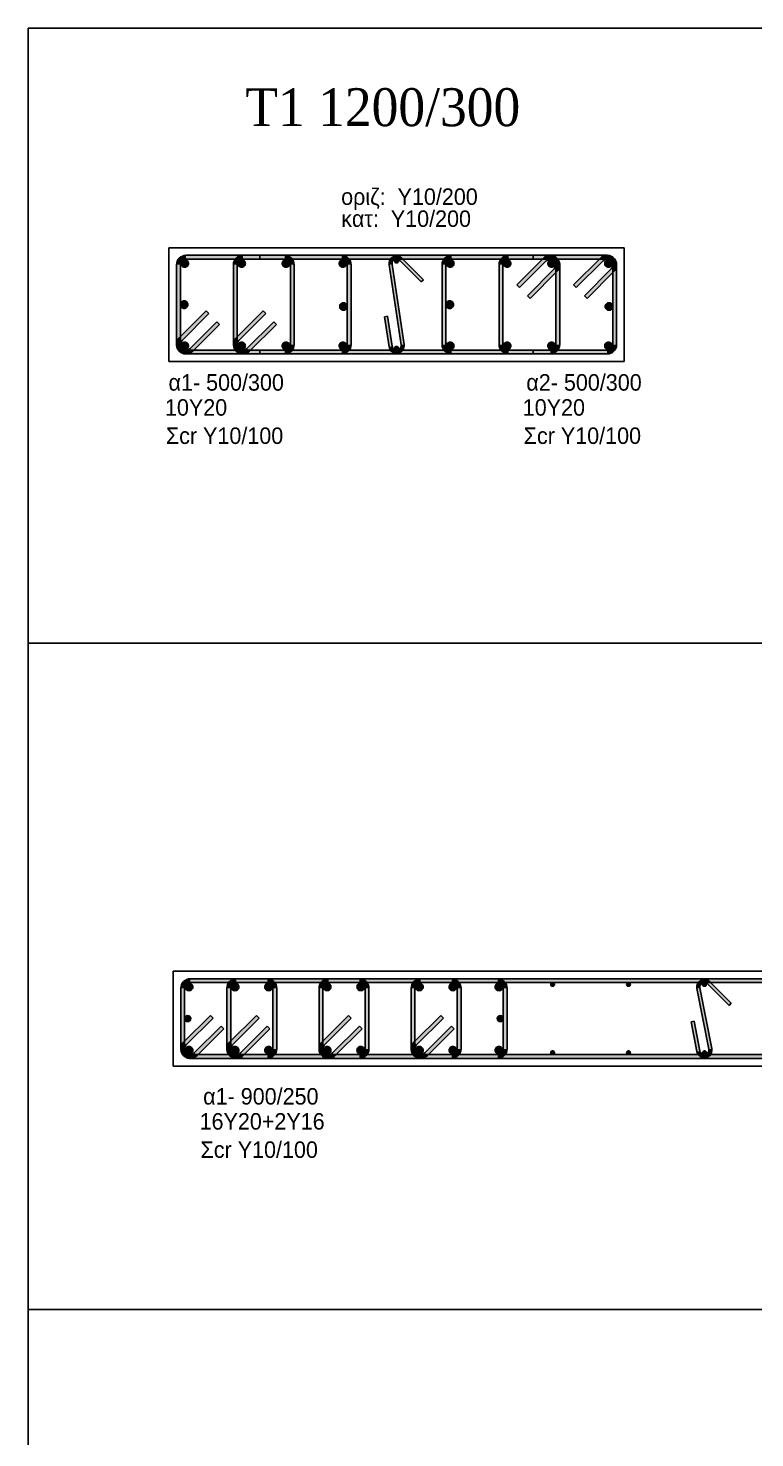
# Model space of a CAD drawing. Header units: millimetres. Extents: x -2171 to 1563, y -1758 to -1505.
# Drawn here: x -78.68 to -69.1, y -1608.82 to -1590.25 of the extents above; entities that cross this region are included whole.
import ezdxf

# ---------------------------------------------------------------- set-up
doc = ezdxf.new("R2010")
doc.units = ezdxf.units.MM
for name, color, linetype in [('-S_TEXT', 3, 'Continuous'), ('Col_Det', 7, 'Continuous'), ('Col_Det_4', 7, 'Continuous'), ('Col_Det_Fill', 7, 'Continuous'), ('Geo_Col_Pro_1', 7, 'Continuous')]:
    doc.layers.add(name, color=color, linetype=linetype)
doc.styles.add('S1Arl22_b_934_161', font='arial.ttf', dxfattribs={"width": 0.933629, "height": 0.002175})
doc.styles.add('S1TmsNwRmn22_b_934_161', font='times.ttf', dxfattribs={"width": 0.933629, "height": 0.002175})

msp = doc.modelspace()

# ---------------------------------------------------------------- hatches: boundary and pattern name
at = {"layer": 'Col_Det_Fill'}
for color, points in [(252, [(-76.6008, -1593.2919), (-76.6008, -1593.2419, 0.4142136), (-76.7258, -1593.3669), (-76.6758, -1593.3669, -0.4142136)]), (12, [(-76.6685, -1593.3493, 0.4142136), (-76.6185, -1593.3993, 0.4142136), (-76.5685, -1593.3493, 0.4142136), (-76.6185, -1593.2993, 0.4142136)]), (252, [(-74.5508, -1593.2919), (-74.5508, -1593.2419), (-76.6008, -1593.2419), (-76.6008, -1593.2919)]), (252, [(-75.8508, -1593.2919), (-75.8508, -1593.2419, 0.4142136), (-75.9758, -1593.3669), (-75.9258, -1593.3669, -0.4142136)]), (56, [(-75.9185, -1593.3493, 0.4142136), (-75.8685, -1593.3993, 0.4142136), (-75.8185, -1593.3493, 0.4142136), (-75.8685, -1593.2993, 0.4142136)]), (252, [(-75.3008, -1593.2919), (-75.3008, -1593.2419), (-75.8508, -1593.2419), (-75.8508, -1593.2919)]), (252, [(-72.0243, -1593.2919), (-72.0243, -1593.2419), (-75.6273, -1593.2419), (-75.6273, -1593.2919)]), (56, [(-75.3331, -1593.3493, 0.4142136), (-75.2831, -1593.3993, 0.4142136), (-75.2331, -1593.3493, 0.4142136), (-75.2831, -1593.2993, 0.4142136)]), (252, [(-75.2258, -1593.3669), (-75.1758, -1593.3669, 0.4142136), (-75.3008, -1593.2419), (-75.3008, -1593.2919, -0.4142136)]), (12, [(-74.5831, -1593.3493, 0.4142136), (-74.5331, -1593.3993, 0.4142136), (-74.4831, -1593.3493, 0.4142136), (-74.5331, -1593.2993, 0.4142136)]), (252, [(-74.4758, -1593.3669), (-74.4258, -1593.3669, 0.4142136), (-74.5508, -1593.2419), (-74.5508, -1593.2919, -0.4142136)]), (252, [(-73.9247, -1593.3667), (-73.8851, -1593.3608, -0.7233449), (-73.7834, -1593.3095), (-73.7551, -1593.2812, 0.7233449)]), (133, [(-73.8508, -1593.3169, 0.4142136), (-73.8258, -1593.3419, 0.4142136), (-73.8008, -1593.3169, 0.4142136), (-73.8258, -1593.2919, 0.4142136)]), (252, [(-73.7551, -1593.2812), (-73.7834, -1593.3095), (-73.5005, -1593.5923), (-73.4722, -1593.5641)]), (252, [(-73.1008, -1593.2919), (-73.1008, -1593.2419, 0.4142136), (-73.2258, -1593.3669), (-73.1758, -1593.3669, -0.4142136)]), (12, [(-73.0685, -1593.3493, 0.4142136), (-73.1185, -1593.2993, 0.4142136), (-73.1685, -1593.3493, 0.4142136), (-73.1185, -1593.3993, 0.4142136)]), (252, [(-71.0508, -1593.2919), (-71.0508, -1593.2419), (-73.1008, -1593.2419), (-73.1008, -1593.2919)]), (252, [(-72.3508, -1593.2919), (-72.3508, -1593.2419, 0.4142136), (-72.4758, -1593.3669), (-72.4258, -1593.3669, -0.4142136)]), (56, [(-72.3185, -1593.3493, 0.4142136), (-72.3685, -1593.2993, 0.4142136), (-72.4185, -1593.3493, 0.4142136), (-72.3685, -1593.3993, 0.4142136)]), (252, [(-71.8008, -1593.2919), (-71.8008, -1593.2419), (-72.3508, -1593.2419), (-72.3508, -1593.2919)]), (252, [(-71.8538, -1593.3139), (-71.8892, -1593.2785), (-72.2427, -1593.6321), (-72.2074, -1593.6674)]), (252, [(-71.7258, -1593.3669), (-71.6758, -1593.3669, 0.6681786), (-71.8892, -1593.2785), (-71.8538, -1593.3139, -0.6681786)]), (56, [(-71.7331, -1593.3493, 0.4142136), (-71.7831, -1593.2993, 0.4142136), (-71.8331, -1593.3493, 0.4142136), (-71.7831, -1593.3993, 0.4142136)]), (252, [(-71.7477, -1593.42), (-71.7124, -1593.4553, 0.6681786), (-71.8008, -1593.2419), (-71.8008, -1593.2919, -0.6681786)]), (252, [(-71.1038, -1593.3139), (-71.1392, -1593.2785), (-71.4927, -1593.6321), (-71.4574, -1593.6674)]), (252, [(-70.9758, -1593.3669), (-70.9258, -1593.3669, 0.6681786), (-71.1392, -1593.2785), (-71.1038, -1593.3139, -0.6681786)]), (12, [(-70.9831, -1593.3493, 0.4142136), (-71.0331, -1593.2993, 0.4142136), (-71.0831, -1593.3493, 0.4142136), (-71.0331, -1593.3993, 0.4142136)]), (252, [(-70.9977, -1593.42), (-70.9624, -1593.4553, 0.6681786), (-71.0508, -1593.2419), (-71.0508, -1593.2919, -0.6681786)]), (252, [(-76.6758, -1593.3669), (-76.7258, -1593.3669), (-76.7258, -1594.4169), (-76.6758, -1594.4169)]), (252, [(-75.9258, -1593.3669), (-75.9758, -1593.3669), (-75.9758, -1594.4169), (-75.9258, -1594.4169)]), (252, [(-75.2258, -1594.4169), (-75.1758, -1594.4169), (-75.1758, -1593.3669), (-75.2258, -1593.3669)]), (252, [(-74.4758, -1594.4169), (-74.4258, -1594.4169), (-74.4258, -1593.3669), (-74.4758, -1593.3669)]), (252, [(-73.7664, -1594.423), (-73.7269, -1594.4171), (-73.8851, -1593.3608), (-73.9247, -1593.3667)]), (252, [(-73.1758, -1593.3669), (-73.2258, -1593.3669), (-73.2258, -1594.4169), (-73.1758, -1594.4169)]), (252, [(-72.4258, -1593.3669), (-72.4758, -1593.3669), (-72.4758, -1594.4169), (-72.4258, -1594.4169)]), (252, [(-72.1013, -1593.7735), (-72.0659, -1593.8089), (-71.7124, -1593.4553), (-71.7477, -1593.42)]), (252, [(-71.7258, -1594.4169), (-71.6758, -1594.4169), (-71.6758, -1593.3669), (-71.7258, -1593.3669)]), (252, [(-71.3513, -1593.7735), (-71.3159, -1593.8089), (-70.9624, -1593.4553), (-70.9977, -1593.42)]), (252, [(-70.9758, -1594.4169), (-70.9258, -1594.4169), (-70.9258, -1593.3669), (-70.9758, -1593.3669)]), (133, [(-76.6758, -1593.8914, 0.4142136), (-76.6258, -1593.9414, 0.4142136), (-76.5758, -1593.8914, 0.4142136), (-76.6258, -1593.8414, 0.4142136)]), (133, [(-74.5758, -1593.9161, 0.4142136), (-74.5258, -1593.9661, 0.4142136), (-74.4758, -1593.9161, 0.4142136), (-74.5258, -1593.8661, 0.4142136)]), (133, [(-73.0758, -1593.8914, 0.4142136), (-73.1258, -1593.8414, 0.4142136), (-73.1758, -1593.8914, 0.4142136), (-73.1258, -1593.9414, 0.4142136)]), (133, [(-70.9758, -1593.9161, 0.4142136), (-71.0258, -1593.8661, 0.4142136), (-71.0758, -1593.9161, 0.4142136), (-71.0258, -1593.9661, 0.4142136)]), (252, [(-76.3003, -1594.0103), (-76.3356, -1593.975), (-76.6892, -1594.3285), (-76.6538, -1594.3639)]), (252, [(-75.5503, -1594.0103), (-75.5856, -1593.975), (-75.9392, -1594.3285), (-75.9038, -1594.3639)]), (252, [(-73.9444, -1594.0452), (-73.9839, -1594.0512), (-73.9247, -1594.4467), (-73.8851, -1594.4408)]), (252, [(-76.5477, -1594.47), (-76.5124, -1594.5053), (-76.1588, -1594.1518), (-76.1942, -1594.1164)]), (252, [(-75.7977, -1594.47), (-75.7624, -1594.5053), (-75.4088, -1594.1518), (-75.4442, -1594.1164)]), (252, [(-76.6538, -1594.3639), (-76.6892, -1594.3285, 0.6681786), (-76.6008, -1594.5419), (-76.6008, -1594.4919, -0.6681786)]), (252, [(-76.6758, -1594.4169), (-76.7258, -1594.4169, 0.6681786), (-76.5124, -1594.5053), (-76.5477, -1594.47, -0.6681786)]), (12, [(-76.6685, -1594.4346, 0.4142136), (-76.6185, -1594.4846, 0.4142136), (-76.5685, -1594.4346, 0.4142136), (-76.6185, -1594.3846, 0.4142136)]), (252, [(-75.9038, -1594.3639), (-75.9392, -1594.3285, 0.6681786), (-75.8508, -1594.5419), (-75.8508, -1594.4919, -0.6681786)]), (252, [(-75.9258, -1594.4169), (-75.9758, -1594.4169, 0.6681786), (-75.7624, -1594.5053), (-75.7977, -1594.47, -0.6681786)]), (56, [(-75.9185, -1594.4346, 0.4142136), (-75.8685, -1594.4846, 0.4142136), (-75.8185, -1594.4346, 0.4142136), (-75.8685, -1594.3846, 0.4142136)]), (56, [(-75.3331, -1594.4346, 0.4142136), (-75.2831, -1594.4846, 0.4142136), (-75.2331, -1594.4346, 0.4142136), (-75.2831, -1594.3846, 0.4142136)]), (252, [(-75.3008, -1594.4919), (-75.3008, -1594.5419, 0.4142136), (-75.1758, -1594.4169), (-75.2258, -1594.4169, -0.4142136)]), (12, [(-74.5831, -1594.4346, 0.4142136), (-74.5331, -1594.4846, 0.4142136), (-74.4831, -1594.4346, 0.4142136), (-74.5331, -1594.3846, 0.4142136)]), (252, [(-74.5508, -1594.4919), (-74.5508, -1594.5419, 0.4142136), (-74.4258, -1594.4169), (-74.4758, -1594.4169, -0.4142136)]), (252, [(-73.8851, -1594.4408), (-73.9247, -1594.4467, 1), (-73.7269, -1594.4171), (-73.7664, -1594.423, -1)]), (133, [(-73.8508, -1594.4669, 0.4142136), (-73.8258, -1594.4919, 0.4142136), (-73.8008, -1594.4669, 0.4142136), (-73.8258, -1594.4419, 0.4142136)]), (252, [(-73.1758, -1594.4169), (-73.2258, -1594.4169, 0.4142136), (-73.1008, -1594.5419), (-73.1008, -1594.4919, -0.4142136)]), (12, [(-73.0685, -1594.4346, 0.4142136), (-73.1185, -1594.3846, 0.4142136), (-73.1685, -1594.4346, 0.4142136), (-73.1185, -1594.4846, 0.4142136)]), (252, [(-72.4258, -1594.4169), (-72.4758, -1594.4169, 0.4142136), (-72.3508, -1594.5419), (-72.3508, -1594.4919, -0.4142136)]), (56, [(-72.3185, -1594.4346, 0.4142136), (-72.3685, -1594.3846, 0.4142136), (-72.4185, -1594.4346, 0.4142136), (-72.3685, -1594.4846, 0.4142136)]), (56, [(-71.7331, -1594.4346, 0.4142136), (-71.7831, -1594.3846, 0.4142136), (-71.8331, -1594.4346, 0.4142136), (-71.7831, -1594.4846, 0.4142136)]), (252, [(-71.8008, -1594.4919), (-71.8008, -1594.5419, 0.4142136), (-71.6758, -1594.4169), (-71.7258, -1594.4169, -0.4142136)]), (12, [(-70.9831, -1594.4346, 0.4142136), (-71.0331, -1594.3846, 0.4142136), (-71.0831, -1594.4346, 0.4142136), (-71.0331, -1594.4846, 0.4142136)]), (252, [(-71.0508, -1594.4919), (-71.0508, -1594.5419, 0.4142136), (-70.9258, -1594.4169), (-70.9758, -1594.4169, -0.4142136)]), (252, [(-76.6008, -1594.4919), (-76.6008, -1594.5419), (-74.5508, -1594.5419), (-74.5508, -1594.4919)]), (252, [(-75.8508, -1594.4919), (-75.8508, -1594.5419), (-75.3008, -1594.5419), (-75.3008, -1594.4919)]), (252, [(-75.6273, -1594.4919), (-75.6273, -1594.5419), (-72.0243, -1594.5419), (-72.0243, -1594.4919)]), (252, [(-73.1008, -1594.4919), (-73.1008, -1594.5419), (-71.0508, -1594.5419), (-71.0508, -1594.4919)]), (252, [(-72.3508, -1594.4919), (-72.3508, -1594.5419), (-71.8008, -1594.5419), (-71.8008, -1594.4919)]), (252, [(-76.5444, -1602.8223), (-76.5444, -1602.7723, 0.4142136), (-76.6694, -1602.8973), (-76.6194, -1602.8973, -0.4142136)]), (252, [(-72.4944, -1602.8223), (-72.4944, -1602.7723), (-76.5444, -1602.7723), (-76.5444, -1602.8223)]), (252, [(-75.9373, -1602.8223), (-75.9373, -1602.7723, 0.4142136), (-76.0623, -1602.8973), (-76.0123, -1602.8973, -0.4142136)]), (252, [(-75.5301, -1602.8223), (-75.5301, -1602.7723), (-75.9373, -1602.7723), (-75.9373, -1602.8223)]), (252, [(-75.4551, -1602.8973), (-75.4051, -1602.8973, 0.4142136), (-75.5301, -1602.7723), (-75.5301, -1602.8223, -0.4142136)]), (252, [(-74.723, -1602.8223), (-74.723, -1602.7723, 0.4142136), (-74.848, -1602.8973), (-74.798, -1602.8973, -0.4142136)]), (252, [(-74.3158, -1602.8223), (-74.3158, -1602.7723), (-74.723, -1602.7723), (-74.723, -1602.8223)]), (252, [(-74.2408, -1602.8973), (-74.1908, -1602.8973, 0.4142136), (-74.3158, -1602.7723), (-74.3158, -1602.8223, -0.4142136)]), (252, [(-73.5087, -1602.8223), (-73.5087, -1602.7723, 0.4142136), (-73.6337, -1602.8973), (-73.5837, -1602.8973, -0.4142136)]), (252, [(-53.9663, -1602.8223), (-53.9663, -1602.7723), (-73.5709, -1602.7723), (-73.5709, -1602.8223)]), (252, [(-73.1016, -1602.8223), (-73.1016, -1602.7723), (-73.5087, -1602.7723), (-73.5087, -1602.8223)]), (252, [(-73.0266, -1602.8973), (-72.9766, -1602.8973, 0.4142136), (-73.1016, -1602.7723), (-73.1016, -1602.8223, -0.4142136)]), (252, [(-72.4194, -1602.8973), (-72.3694, -1602.8973, 0.4142136), (-72.4944, -1602.7723), (-72.4944, -1602.8223, -0.4142136)]), (252, [(-69.867, -1602.9016), (-69.8277, -1602.8939, -0.7407348), (-69.7264, -1602.8399), (-69.6981, -1602.8116, 0.7407348)]), (252, [(-76.6194, -1602.8973), (-76.6694, -1602.8973), (-76.6694, -1603.6973), (-76.6194, -1603.6973)]), (12, [(-76.6121, -1602.8796, 0.4142136), (-76.5621, -1602.9296, 0.4142136), (-76.5121, -1602.8796, 0.4142136), (-76.5621, -1602.8296, 0.4142136)]), (252, [(-76.0123, -1602.8973), (-76.0623, -1602.8973), (-76.0623, -1603.6973), (-76.0123, -1603.6973)]), (56, [(-76.005, -1602.8796, 0.4142136), (-75.955, -1602.9296, 0.4142136), (-75.905, -1602.8796, 0.4142136), (-75.955, -1602.8296, 0.4142136)]), (56, [(-75.5625, -1602.8796, 0.4142136), (-75.5125, -1602.9296, 0.4142136), (-75.4625, -1602.8796, 0.4142136), (-75.5125, -1602.8296, 0.4142136)]), (252, [(-75.4551, -1603.6973), (-75.4051, -1603.6973), (-75.4051, -1602.8973), (-75.4551, -1602.8973)]), (252, [(-74.798, -1602.8973), (-74.848, -1602.8973), (-74.848, -1603.6973), (-74.798, -1603.6973)]), (56, [(-74.7907, -1602.8796, 0.4142136), (-74.7407, -1602.9296, 0.4142136), (-74.6907, -1602.8796, 0.4142136), (-74.7407, -1602.8296, 0.4142136)]), (56, [(-74.3482, -1602.8796, 0.4142136), (-74.2982, -1602.9296, 0.4142136), (-74.2482, -1602.8796, 0.4142136), (-74.2982, -1602.8296, 0.4142136)]), (252, [(-74.2408, -1603.6973), (-74.1908, -1603.6973), (-74.1908, -1602.8973), (-74.2408, -1602.8973)]), (252, [(-73.5837, -1602.8973), (-73.6337, -1602.8973), (-73.6337, -1603.6973), (-73.5837, -1603.6973)]), (56, [(-73.5764, -1602.8796, 0.4142136), (-73.5264, -1602.9296, 0.4142136), (-73.4764, -1602.8796, 0.4142136), (-73.5264, -1602.8296, 0.4142136)]), (56, [(-73.1339, -1602.8796, 0.4142136), (-73.0839, -1602.9296, 0.4142136), (-73.0339, -1602.8796, 0.4142136), (-73.0839, -1602.8296, 0.4142136)]), (252, [(-73.0266, -1603.6973), (-72.9766, -1603.6973), (-72.9766, -1602.8973), (-73.0266, -1602.8973)]), (12, [(-72.5267, -1602.8796, 0.4142136), (-72.4767, -1602.9296, 0.4142136), (-72.4267, -1602.8796, 0.4142136), (-72.4767, -1602.8296, 0.4142136)]), (252, [(-72.4194, -1603.6973), (-72.3694, -1603.6973), (-72.3694, -1602.8973), (-72.4194, -1602.8973)]), (133, [(-71.7939, -1602.8473, 0.4142136), (-71.7689, -1602.8723, 0.4142136), (-71.7439, -1602.8473, 0.4142136), (-71.7689, -1602.8223, 0.4142136)]), (133, [(-70.7939, -1602.8473, 0.4142136), (-70.7689, -1602.8723, 0.4142136), (-70.7439, -1602.8473, 0.4142136), (-70.7689, -1602.8223, 0.4142136)]), (252, [(-69.71, -1603.7008), (-69.6707, -1603.6931), (-69.8277, -1602.8939), (-69.867, -1602.9016)]), (133, [(-69.7938, -1602.8473, 0.4142136), (-69.7688, -1602.8723, 0.4142136), (-69.7438, -1602.8473, 0.4142136), (-69.7688, -1602.8223, 0.4142136)]), (252, [(-69.6981, -1602.8116), (-69.7264, -1602.8399), (-69.4436, -1603.1227), (-69.4153, -1603.0945)]), (252, [(-76.2439, -1603.2907), (-76.2793, -1603.2554), (-76.6328, -1603.6089), (-76.5974, -1603.6443)]), (133, [(-76.6194, -1603.2973, 0.4142136), (-76.5794, -1603.3373, 0.4142136), (-76.5394, -1603.2973, 0.4142136), (-76.5794, -1603.2573, 0.4142136)]), (252, [(-75.6368, -1603.2907), (-75.6721, -1603.2554), (-76.0257, -1603.6089), (-75.9903, -1603.6443)]), (252, [(-74.4225, -1603.2907), (-74.4578, -1603.2554), (-74.8114, -1603.6089), (-74.776, -1603.6443)]), (252, [(-73.2082, -1603.2907), (-73.2435, -1603.2554), (-73.5971, -1603.6089), (-73.5617, -1603.6443)]), (133, [(-72.4994, -1603.2973, 0.4142136), (-72.4594, -1603.3373, 0.4142136), (-72.4194, -1603.2973, 0.4142136), (-72.4594, -1603.2573, 0.4142136)]), (252, [(-69.9048, -1603.3314), (-69.9441, -1603.3391), (-69.867, -1603.7316), (-69.8277, -1603.7239)]), (252, [(-76.4914, -1603.7504), (-76.456, -1603.7857), (-76.1025, -1603.4322), (-76.1378, -1603.3968)]), (252, [(-75.8842, -1603.7504), (-75.8489, -1603.7857), (-75.4953, -1603.4322), (-75.5307, -1603.3968)]), (252, [(-74.67, -1603.7504), (-74.6346, -1603.7857), (-74.281, -1603.4322), (-74.3164, -1603.3968)]), (252, [(-73.4557, -1603.7504), (-73.4203, -1603.7857), (-73.0668, -1603.4322), (-73.1021, -1603.3968)]), (252, [(-76.5974, -1603.6443), (-76.6328, -1603.6089, 0.6681786), (-76.5444, -1603.8223), (-76.5444, -1603.7723, -0.6681786)]), (252, [(-76.6194, -1603.6973), (-76.6694, -1603.6973, 0.6681786), (-76.456, -1603.7857), (-76.4914, -1603.7504, -0.6681786)]), (12, [(-76.6121, -1603.715, 0.4142136), (-76.5621, -1603.765, 0.4142136), (-76.5121, -1603.715, 0.4142136), (-76.5621, -1603.665, 0.4142136)]), (252, [(-75.9903, -1603.6443), (-76.0257, -1603.6089, 0.6681786), (-75.9373, -1603.8223), (-75.9373, -1603.7723, -0.6681786)]), (252, [(-76.0123, -1603.6973), (-76.0623, -1603.6973, 0.6681786), (-75.8489, -1603.7857), (-75.8842, -1603.7504, -0.6681786)]), (56, [(-76.005, -1603.715, 0.4142136), (-75.955, -1603.765, 0.4142136), (-75.905, -1603.715, 0.4142136), (-75.955, -1603.665, 0.4142136)]), (56, [(-75.5625, -1603.715, 0.4142136), (-75.5125, -1603.765, 0.4142136), (-75.4625, -1603.715, 0.4142136), (-75.5125, -1603.665, 0.4142136)]), (252, [(-75.5301, -1603.7723), (-75.5301, -1603.8223, 0.4142136), (-75.4051, -1603.6973), (-75.4551, -1603.6973, -0.4142136)]), (252, [(-74.776, -1603.6443), (-74.8114, -1603.6089, 0.6681786), (-74.723, -1603.8223), (-74.723, -1603.7723, -0.6681786)]), (252, [(-74.798, -1603.6973), (-74.848, -1603.6973, 0.6681786), (-74.6346, -1603.7857), (-74.67, -1603.7504, -0.6681786)]), (56, [(-74.7907, -1603.715, 0.4142136), (-74.7407, -1603.765, 0.4142136), (-74.6907, -1603.715, 0.4142136), (-74.7407, -1603.665, 0.4142136)]), (56, [(-74.3482, -1603.715, 0.4142136), (-74.2982, -1603.765, 0.4142136), (-74.2482, -1603.715, 0.4142136), (-74.2982, -1603.665, 0.4142136)]), (252, [(-74.3158, -1603.7723), (-74.3158, -1603.8223, 0.4142136), (-74.1908, -1603.6973), (-74.2408, -1603.6973, -0.4142136)]), (252, [(-73.5617, -1603.6443), (-73.5971, -1603.6089, 0.6681786), (-73.5087, -1603.8223), (-73.5087, -1603.7723, -0.6681786)]), (252, [(-73.5837, -1603.6973), (-73.6337, -1603.6973, 0.6681786), (-73.4203, -1603.7857), (-73.4557, -1603.7504, -0.6681786)]), (56, [(-73.5764, -1603.715, 0.4142136), (-73.5264, -1603.765, 0.4142136), (-73.4764, -1603.715, 0.4142136), (-73.5264, -1603.665, 0.4142136)]), (56, [(-73.1339, -1603.715, 0.4142136), (-73.0839, -1603.765, 0.4142136), (-73.0339, -1603.715, 0.4142136), (-73.0839, -1603.665, 0.4142136)]), (252, [(-73.1016, -1603.7723), (-73.1016, -1603.8223, 0.4142136), (-72.9766, -1603.6973), (-73.0266, -1603.6973, -0.4142136)]), (12, [(-72.5267, -1603.715, 0.4142136), (-72.4767, -1603.765, 0.4142136), (-72.4267, -1603.715, 0.4142136), (-72.4767, -1603.665, 0.4142136)]), (252, [(-72.4944, -1603.7723), (-72.4944, -1603.8223, 0.4142136), (-72.3694, -1603.6973), (-72.4194, -1603.6973, -0.4142136)]), (133, [(-71.7939, -1603.7473, 0.4142136), (-71.7689, -1603.7723, 0.4142136), (-71.7439, -1603.7473, 0.4142136), (-71.7689, -1603.7223, 0.4142136)]), (133, [(-70.7939, -1603.7473, 0.4142136), (-70.7689, -1603.7723, 0.4142136), (-70.7439, -1603.7473, 0.4142136), (-70.7689, -1603.7223, 0.4142136)]), (252, [(-69.8277, -1603.7239), (-69.867, -1603.7316, 1), (-69.6707, -1603.6931), (-69.71, -1603.7008, -1)]), (133, [(-69.7938, -1603.7473, 0.4142136), (-69.7688, -1603.7723, 0.4142136), (-69.7438, -1603.7473, 0.4142136), (-69.7688, -1603.7223, 0.4142136)]), (252, [(-76.5444, -1603.7723), (-76.5444, -1603.8223), (-72.4944, -1603.8223), (-72.4944, -1603.7723)]), (252, [(-75.9373, -1603.7723), (-75.9373, -1603.8223), (-75.5301, -1603.8223), (-75.5301, -1603.7723)]), (252, [(-74.723, -1603.7723), (-74.723, -1603.8223), (-74.3158, -1603.8223), (-74.3158, -1603.7723)]), (252, [(-73.5709, -1603.7723), (-73.5709, -1603.8223), (-53.9663, -1603.8223), (-53.9663, -1603.7723)]), (252, [(-73.5087, -1603.7723), (-73.5087, -1603.8223), (-73.1016, -1603.8223), (-73.1016, -1603.7723)])]:
    msp.add_hatch(color=color, dxfattribs=at).paths.add_polyline_path(points)

# ---------------------------------------------------------------- linework, layer by layer
at = {"layer": '-S_TEXT', "ltscale": 5}
msp.add_lwpolyline([(-78.6811, -1590.2497), (-20.5336, -1590.2497), (-20.5336, -1630.2944), (-78.6811, -1630.2944)], close=True, dxfattribs=at)
at = {"layer": 'Col_Det', "color": 7}
for points in [[(-70.8258, -1593.1419), (-76.8258, -1593.1419)], [(-76.8258, -1593.1419), (-76.8258, -1594.6419)], [(-70.8258, -1594.6419), (-70.8258, -1593.1419)], [(-74.5508, -1593.2419), (-76.6008, -1593.2419)], [(-76.6008, -1593.2919), (-74.5508, -1593.2919)], [(-75.3008, -1593.2419), (-75.8508, -1593.2419)], [(-75.8508, -1593.2919), (-75.3008, -1593.2919)], [(-72.0243, -1593.2419), (-75.6273, -1593.2419)], [(-75.6273, -1593.2419), (-75.6273, -1593.2919)], [(-75.6273, -1593.2919), (-72.0243, -1593.2919)], [(-73.7834, -1593.3095), (-73.5005, -1593.5923)], [(-73.4722, -1593.5641), (-73.7551, -1593.2812)], [(-71.0508, -1593.2419), (-73.1008, -1593.2419)], [(-73.1008, -1593.2919), (-71.0508, -1593.2919)], [(-71.8008, -1593.2419), (-72.3508, -1593.2419)], [(-72.3508, -1593.2919), (-71.8008, -1593.2919)], [(-71.8892, -1593.2785), (-72.2427, -1593.6321)], [(-72.2074, -1593.6674), (-71.8538, -1593.3139)], [(-72.0243, -1593.2919), (-72.0243, -1593.2419)], [(-71.1392, -1593.2785), (-71.4927, -1593.6321)], [(-71.4574, -1593.6674), (-71.1038, -1593.3139)], [(-76.7258, -1593.3669), (-76.7258, -1594.4169)], [(-76.6758, -1594.4169), (-76.6758, -1593.3669)], [(-75.9758, -1593.3669), (-75.9758, -1594.4169)], [(-75.9258, -1594.4169), (-75.9258, -1593.3669)], [(-75.2258, -1593.3669), (-75.2258, -1594.4169)], [(-75.1758, -1594.4169), (-75.1758, -1593.3669)], [(-74.4758, -1593.3669), (-74.4758, -1594.4169)], [(-74.4258, -1594.4169), (-74.4258, -1593.3669)], [(-73.9247, -1593.3667), (-73.7664, -1594.423)], [(-73.7269, -1594.4171), (-73.8851, -1593.3608)], [(-73.2258, -1593.3669), (-73.2258, -1594.4169)], [(-73.1758, -1594.4169), (-73.1758, -1593.3669)], [(-72.4758, -1593.3669), (-72.4758, -1594.4169)], [(-72.4258, -1594.4169), (-72.4258, -1593.3669)], [(-71.7477, -1593.42), (-72.1013, -1593.7735)], [(-72.0659, -1593.8089), (-71.7124, -1593.4553)], [(-71.7258, -1593.3669), (-71.7258, -1594.4169)], [(-71.6758, -1594.4169), (-71.6758, -1593.3669)], [(-70.9977, -1593.42), (-71.3513, -1593.7735)], [(-71.3159, -1593.8089), (-70.9624, -1593.4553)], [(-70.9758, -1593.3669), (-70.9758, -1594.4169)], [(-70.9258, -1594.4169), (-70.9258, -1593.3669)], [(-73.5005, -1593.5923), (-73.4722, -1593.5641)], [(-72.2427, -1593.6321), (-72.2074, -1593.6674)], [(-71.4927, -1593.6321), (-71.4574, -1593.6674)], [(-72.1013, -1593.7735), (-72.0659, -1593.8089)], [(-71.3513, -1593.7735), (-71.3159, -1593.8089)], [(-76.3356, -1593.975), (-76.6892, -1594.3285)], [(-76.6538, -1594.3639), (-76.3003, -1594.0103)], [(-76.3003, -1594.0103), (-76.3356, -1593.975)], [(-75.5856, -1593.975), (-75.9392, -1594.3285)], [(-75.9038, -1594.3639), (-75.5503, -1594.0103)], [(-75.5503, -1594.0103), (-75.5856, -1593.975)], [(-73.9444, -1594.0452), (-73.9839, -1594.0512)], [(-73.9839, -1594.0512), (-73.9247, -1594.4467)], [(-73.8851, -1594.4408), (-73.9444, -1594.0452)], [(-76.1942, -1594.1164), (-76.5477, -1594.47)], [(-76.5124, -1594.5053), (-76.1588, -1594.1518)], [(-76.1588, -1594.1518), (-76.1942, -1594.1164)], [(-75.4442, -1594.1164), (-75.7977, -1594.47)], [(-75.7624, -1594.5053), (-75.4088, -1594.1518)], [(-75.4088, -1594.1518), (-75.4442, -1594.1164)], [(-74.5508, -1594.4919), (-76.6008, -1594.4919)], [(-76.6008, -1594.5419), (-74.5508, -1594.5419)], [(-75.3008, -1594.4919), (-75.8508, -1594.4919)], [(-75.8508, -1594.5419), (-75.3008, -1594.5419)], [(-75.6273, -1594.4919), (-75.6273, -1594.5419)], [(-72.0243, -1594.4919), (-75.6273, -1594.4919)], [(-75.6273, -1594.5419), (-72.0243, -1594.5419)], [(-71.0508, -1594.4919), (-73.1008, -1594.4919)], [(-73.1008, -1594.5419), (-71.0508, -1594.5419)], [(-71.8008, -1594.4919), (-72.3508, -1594.4919)], [(-72.3508, -1594.5419), (-71.8008, -1594.5419)], [(-72.0243, -1594.5419), (-72.0243, -1594.4919)], [(-76.8258, -1594.6419), (-70.8258, -1594.6419)], [(-50.7679, -1602.6723), (-76.7694, -1602.6723)], [(-76.7694, -1602.6723), (-76.7694, -1603.9223)], [(-72.4944, -1602.7723), (-76.5444, -1602.7723)], [(-75.5301, -1602.7723), (-75.9373, -1602.7723)], [(-74.3158, -1602.7723), (-74.723, -1602.7723)], [(-53.9663, -1602.7723), (-73.5709, -1602.7723)], [(-73.5709, -1602.7723), (-73.5709, -1602.8223)], [(-73.1016, -1602.7723), (-73.5087, -1602.7723)], [(-76.6694, -1602.8973), (-76.6694, -1603.6973)], [(-76.6194, -1603.6973), (-76.6194, -1602.8973)], [(-76.5444, -1602.8223), (-72.4944, -1602.8223)], [(-76.0623, -1602.8973), (-76.0623, -1603.6973)], [(-76.0123, -1603.6973), (-76.0123, -1602.8973)], [(-75.9373, -1602.8223), (-75.5301, -1602.8223)], [(-75.4551, -1602.8973), (-75.4551, -1603.6973)], [(-75.4051, -1603.6973), (-75.4051, -1602.8973)], [(-74.848, -1602.8973), (-74.848, -1603.6973)], [(-74.798, -1603.6973), (-74.798, -1602.8973)], [(-74.723, -1602.8223), (-74.3158, -1602.8223)], [(-74.2408, -1602.8973), (-74.2408, -1603.6973)], [(-74.1908, -1603.6973), (-74.1908, -1602.8973)], [(-73.6337, -1602.8973), (-73.6337, -1603.6973)], [(-73.5837, -1603.6973), (-73.5837, -1602.8973)], [(-73.5709, -1602.8223), (-53.9663, -1602.8223)], [(-73.5087, -1602.8223), (-73.1016, -1602.8223)], [(-73.0266, -1602.8973), (-73.0266, -1603.6973)], [(-72.9766, -1603.6973), (-72.9766, -1602.8973)], [(-72.4194, -1602.8973), (-72.4194, -1603.6973)], [(-72.3694, -1603.6973), (-72.3694, -1602.8973)], [(-69.867, -1602.9016), (-69.71, -1603.7008)], [(-69.6707, -1603.6931), (-69.8277, -1602.8939)], [(-69.7264, -1602.8399), (-69.4436, -1603.1227)], [(-69.4153, -1603.0945), (-69.6981, -1602.8116)], [(-69.4436, -1603.1227), (-69.4153, -1603.0945)], [(-76.2793, -1603.2554), (-76.6328, -1603.6089)], [(-76.5974, -1603.6443), (-76.2439, -1603.2907)], [(-76.2439, -1603.2907), (-76.2793, -1603.2554)], [(-75.6721, -1603.2554), (-76.0257, -1603.6089)], [(-75.9903, -1603.6443), (-75.6368, -1603.2907)], [(-75.6368, -1603.2907), (-75.6721, -1603.2554)], [(-74.4578, -1603.2554), (-74.8114, -1603.6089)], [(-74.776, -1603.6443), (-74.4225, -1603.2907)], [(-74.4225, -1603.2907), (-74.4578, -1603.2554)], [(-73.2435, -1603.2554), (-73.5971, -1603.6089)], [(-73.5617, -1603.6443), (-73.2082, -1603.2907)], [(-73.2082, -1603.2907), (-73.2435, -1603.2554)], [(-69.9048, -1603.3314), (-69.9441, -1603.3391)], [(-69.9441, -1603.3391), (-69.867, -1603.7316)], [(-69.8277, -1603.7239), (-69.9048, -1603.3314)], [(-76.1378, -1603.3968), (-76.4914, -1603.7504)], [(-76.456, -1603.7857), (-76.1025, -1603.4322)], [(-76.1025, -1603.4322), (-76.1378, -1603.3968)], [(-75.5307, -1603.3968), (-75.8842, -1603.7504)], [(-75.8489, -1603.7857), (-75.4953, -1603.4322)], [(-75.4953, -1603.4322), (-75.5307, -1603.3968)], [(-74.3164, -1603.3968), (-74.67, -1603.7504)], [(-74.6346, -1603.7857), (-74.281, -1603.4322)], [(-74.281, -1603.4322), (-74.3164, -1603.3968)], [(-73.1021, -1603.3968), (-73.4557, -1603.7504)], [(-73.4203, -1603.7857), (-73.0668, -1603.4322)], [(-73.0668, -1603.4322), (-73.1021, -1603.3968)], [(-72.4944, -1603.7723), (-76.5444, -1603.7723)], [(-76.5444, -1603.8223), (-72.4944, -1603.8223)], [(-75.5301, -1603.7723), (-75.9373, -1603.7723)], [(-75.9373, -1603.8223), (-75.5301, -1603.8223)], [(-74.3158, -1603.7723), (-74.723, -1603.7723)], [(-74.723, -1603.8223), (-74.3158, -1603.8223)], [(-73.5709, -1603.7723), (-73.5709, -1603.8223)], [(-53.9663, -1603.7723), (-73.5709, -1603.7723)], [(-73.5709, -1603.8223), (-53.9663, -1603.8223)], [(-73.1016, -1603.7723), (-73.5087, -1603.7723)], [(-73.5087, -1603.8223), (-73.1016, -1603.8223)], [(-76.7694, -1603.9223), (-50.7679, -1603.9223)]]:
    msp.add_lwpolyline(points, dxfattribs=at)
for points in [[(-76.6008, -1593.2419, 0.4142136), (-76.7258, -1593.3669)], [(-76.6758, -1593.3669, -0.4142136), (-76.6008, -1593.2919, -0.4142136)], [(-76.6185, -1593.2993, 0.4142136), (-76.6685, -1593.3493, 0.4142136)], [(-76.5685, -1593.3493, 0.4142136), (-76.6185, -1593.2993, 0.4142136)], [(-75.8508, -1593.2419, 0.4142136), (-75.9758, -1593.3669)], [(-75.9258, -1593.3669, -0.4142136), (-75.8508, -1593.2919, -0.4142136)], [(-75.8685, -1593.2993, 0.4142136), (-75.9185, -1593.3493, 0.4142136)], [(-75.8185, -1593.3493, 0.4142136), (-75.8685, -1593.2993, 0.4142136)], [(-75.2831, -1593.2993, 0.4142136), (-75.3331, -1593.3493, 0.4142136)], [(-75.1758, -1593.3669, 0.4142136), (-75.3008, -1593.2419)], [(-75.3008, -1593.2919, -0.4142136), (-75.2258, -1593.3669, -0.4142136)], [(-75.2331, -1593.3493, 0.4142136), (-75.2831, -1593.2993, 0.4142136)], [(-74.5331, -1593.2993, 0.4142136), (-74.5831, -1593.3493, 0.4142136)], [(-74.4258, -1593.3669, 0.4142136), (-74.5508, -1593.2419)], [(-74.5508, -1593.2919, -0.4142136), (-74.4758, -1593.3669, -0.4142136)], [(-74.4831, -1593.3493, 0.4142136), (-74.5331, -1593.2993, 0.4142136)], [(-73.7551, -1593.2812, 0.7233449), (-73.9247, -1593.3667, 0.7233449)], [(-73.8851, -1593.3608, -0.7233449), (-73.7834, -1593.3095)], [(-73.8258, -1593.2919, 0.4142136), (-73.8508, -1593.3169, 0.4142136)], [(-73.8508, -1593.3169, 0.4142136), (-73.8258, -1593.3419, 0.4142136)], [(-73.8008, -1593.3169, 0.4142136), (-73.8258, -1593.2919, 0.4142136)], [(-73.8258, -1593.3419, 0.4142136), (-73.8008, -1593.3169, 0.4142136)], [(-73.1008, -1593.2419, 0.4142136), (-73.2258, -1593.3669)], [(-73.1758, -1593.3669, -0.4142136), (-73.1008, -1593.2919, -0.4142136)], [(-73.1185, -1593.2993, 0.4142136), (-73.1685, -1593.3493, 0.4142136)], [(-73.0685, -1593.3493, 0.4142136), (-73.1185, -1593.2993, 0.4142136)], [(-72.3508, -1593.2419, 0.4142136), (-72.4758, -1593.3669)], [(-72.4258, -1593.3669, -0.4142136), (-72.3508, -1593.2919, -0.4142136)], [(-72.3685, -1593.2993, 0.4142136), (-72.4185, -1593.3493, 0.4142136)], [(-72.3185, -1593.3493, 0.4142136), (-72.3685, -1593.2993, 0.4142136)], [(-71.6758, -1593.3669, 0.6681786), (-71.8892, -1593.2785)], [(-71.8538, -1593.3139, -0.6681786), (-71.7258, -1593.3669, -0.6681786)], [(-71.7831, -1593.2993, 0.4142136), (-71.8331, -1593.3493, 0.4142136)], [(-71.7124, -1593.4553, 0.6681786), (-71.8008, -1593.2419)], [(-71.8008, -1593.2919, -0.6681786), (-71.7477, -1593.42, -0.6681786)], [(-71.7331, -1593.3493, 0.4142136), (-71.7831, -1593.2993, 0.4142136)], [(-70.9258, -1593.3669, 0.6681786), (-71.1392, -1593.2785)], [(-71.1038, -1593.3139, -0.6681786), (-70.9758, -1593.3669, -0.6681786)], [(-71.0331, -1593.2993, 0.4142136), (-71.0831, -1593.3493, 0.4142136)], [(-70.9624, -1593.4553, 0.6681786), (-71.0508, -1593.2419)], [(-71.0508, -1593.2919, -0.6681786), (-70.9977, -1593.42, -0.6681786)], [(-70.9831, -1593.3493, 0.4142136), (-71.0331, -1593.2993, 0.4142136)], [(-76.6685, -1593.3493, 0.4142136), (-76.6185, -1593.3993, 0.4142136)], [(-76.6185, -1593.3993, 0.4142136), (-76.5685, -1593.3493, 0.4142136)], [(-75.9185, -1593.3493, 0.4142136), (-75.8685, -1593.3993, 0.4142136)], [(-75.8685, -1593.3993, 0.4142136), (-75.8185, -1593.3493, 0.4142136)], [(-75.3331, -1593.3493, 0.4142136), (-75.2831, -1593.3993, 0.4142136)], [(-75.2831, -1593.3993, 0.4142136), (-75.2331, -1593.3493, 0.4142136)], [(-74.5831, -1593.3493, 0.4142136), (-74.5331, -1593.3993, 0.4142136)], [(-74.5331, -1593.3993, 0.4142136), (-74.4831, -1593.3493, 0.4142136)], [(-73.1685, -1593.3493, 0.4142136), (-73.1185, -1593.3993, 0.4142136)], [(-73.1185, -1593.3993, 0.4142136), (-73.0685, -1593.3493, 0.4142136)], [(-72.4185, -1593.3493, 0.4142136), (-72.3685, -1593.3993, 0.4142136)], [(-72.3685, -1593.3993, 0.4142136), (-72.3185, -1593.3493, 0.4142136)], [(-71.8331, -1593.3493, 0.4142136), (-71.7831, -1593.3993, 0.4142136)], [(-71.7831, -1593.3993, 0.4142136), (-71.7331, -1593.3493, 0.4142136)], [(-71.0831, -1593.3493, 0.4142136), (-71.0331, -1593.3993, 0.4142136)], [(-71.0331, -1593.3993, 0.4142136), (-70.9831, -1593.3493, 0.4142136)], [(-76.6258, -1593.8414, 0.4142136), (-76.6758, -1593.8914, 0.4142136)], [(-76.6758, -1593.8914, 0.4142136), (-76.6258, -1593.9414, 0.4142136)], [(-76.5758, -1593.8914, 0.4142136), (-76.6258, -1593.8414, 0.4142136)], [(-76.6258, -1593.9414, 0.4142136), (-76.5758, -1593.8914, 0.4142136)], [(-74.5258, -1593.8661, 0.4142136), (-74.5758, -1593.9161, 0.4142136)], [(-74.4758, -1593.9161, 0.4142136), (-74.5258, -1593.8661, 0.4142136)], [(-73.1258, -1593.8414, 0.4142136), (-73.1758, -1593.8914, 0.4142136)], [(-73.1758, -1593.8914, 0.4142136), (-73.1258, -1593.9414, 0.4142136)], [(-73.0758, -1593.8914, 0.4142136), (-73.1258, -1593.8414, 0.4142136)], [(-73.1258, -1593.9414, 0.4142136), (-73.0758, -1593.8914, 0.4142136)], [(-71.0258, -1593.8661, 0.4142136), (-71.0758, -1593.9161, 0.4142136)], [(-70.9758, -1593.9161, 0.4142136), (-71.0258, -1593.8661, 0.4142136)], [(-74.5758, -1593.9161, 0.4142136), (-74.5258, -1593.9661, 0.4142136)], [(-74.5258, -1593.9661, 0.4142136), (-74.4758, -1593.9161, 0.4142136)], [(-71.0758, -1593.9161, 0.4142136), (-71.0258, -1593.9661, 0.4142136)], [(-71.0258, -1593.9661, 0.4142136), (-70.9758, -1593.9161, 0.4142136)], [(-76.6892, -1594.3285, 0.6681786), (-76.6008, -1594.5419)], [(-76.7258, -1594.4169, 0.6681786), (-76.5124, -1594.5053)], [(-76.6008, -1594.4919, -0.6681786), (-76.6538, -1594.3639, -0.6681786)], [(-76.5477, -1594.47, -0.6681786), (-76.6758, -1594.4169, -0.6681786)], [(-76.6185, -1594.3846, 0.4142136), (-76.6685, -1594.4346, 0.4142136)], [(-76.6685, -1594.4346, 0.4142136), (-76.6185, -1594.4846, 0.4142136)], [(-76.5685, -1594.4346, 0.4142136), (-76.6185, -1594.3846, 0.4142136)], [(-76.6185, -1594.4846, 0.4142136), (-76.5685, -1594.4346, 0.4142136)], [(-75.9392, -1594.3285, 0.6681786), (-75.8508, -1594.5419)], [(-75.9758, -1594.4169, 0.6681786), (-75.7624, -1594.5053)], [(-75.8508, -1594.4919, -0.6681786), (-75.9038, -1594.3639, -0.6681786)], [(-75.7977, -1594.47, -0.6681786), (-75.9258, -1594.4169, -0.6681786)], [(-75.8685, -1594.3846, 0.4142136), (-75.9185, -1594.4346, 0.4142136)], [(-75.9185, -1594.4346, 0.4142136), (-75.8685, -1594.4846, 0.4142136)], [(-75.8185, -1594.4346, 0.4142136), (-75.8685, -1594.3846, 0.4142136)], [(-75.8685, -1594.4846, 0.4142136), (-75.8185, -1594.4346, 0.4142136)], [(-75.2831, -1594.3846, 0.4142136), (-75.3331, -1594.4346, 0.4142136)], [(-75.3331, -1594.4346, 0.4142136), (-75.2831, -1594.4846, 0.4142136)], [(-75.3008, -1594.5419, 0.4142136), (-75.1758, -1594.4169)], [(-75.2258, -1594.4169, -0.4142136), (-75.3008, -1594.4919, -0.4142136)], [(-75.2331, -1594.4346, 0.4142136), (-75.2831, -1594.3846, 0.4142136)], [(-75.2831, -1594.4846, 0.4142136), (-75.2331, -1594.4346, 0.4142136)], [(-74.5331, -1594.3846, 0.4142136), (-74.5831, -1594.4346, 0.4142136)], [(-74.5831, -1594.4346, 0.4142136), (-74.5331, -1594.4846, 0.4142136)], [(-74.5508, -1594.5419, 0.4142136), (-74.4258, -1594.4169)], [(-74.4758, -1594.4169, -0.4142136), (-74.5508, -1594.4919, -0.4142136)], [(-74.4831, -1594.4346, 0.4142136), (-74.5331, -1594.3846, 0.4142136)], [(-74.5331, -1594.4846, 0.4142136), (-74.4831, -1594.4346, 0.4142136)], [(-73.9247, -1594.4467, 1), (-73.7269, -1594.4171)], [(-73.7664, -1594.423, -1), (-73.8851, -1594.4408, -1)], [(-73.8258, -1594.4419, 0.4142136), (-73.8508, -1594.4669, 0.4142136)], [(-73.8008, -1594.4669, 0.4142136), (-73.8258, -1594.4419, 0.4142136)], [(-73.2258, -1594.4169, 0.4142136), (-73.1008, -1594.5419)], [(-73.1008, -1594.4919, -0.4142136), (-73.1758, -1594.4169, -0.4142136)], [(-73.1185, -1594.3846, 0.4142136), (-73.1685, -1594.4346, 0.4142136)], [(-73.1685, -1594.4346, 0.4142136), (-73.1185, -1594.4846, 0.4142136)], [(-73.0685, -1594.4346, 0.4142136), (-73.1185, -1594.3846, 0.4142136)], [(-73.1185, -1594.4846, 0.4142136), (-73.0685, -1594.4346, 0.4142136)], [(-72.4758, -1594.4169, 0.4142136), (-72.3508, -1594.5419)], [(-72.3508, -1594.4919, -0.4142136), (-72.4258, -1594.4169, -0.4142136)], [(-72.3685, -1594.3846, 0.4142136), (-72.4185, -1594.4346, 0.4142136)], [(-72.4185, -1594.4346, 0.4142136), (-72.3685, -1594.4846, 0.4142136)], [(-72.3185, -1594.4346, 0.4142136), (-72.3685, -1594.3846, 0.4142136)], [(-72.3685, -1594.4846, 0.4142136), (-72.3185, -1594.4346, 0.4142136)], [(-71.7831, -1594.3846, 0.4142136), (-71.8331, -1594.4346, 0.4142136)], [(-71.8331, -1594.4346, 0.4142136), (-71.7831, -1594.4846, 0.4142136)], [(-71.8008, -1594.5419, 0.4142136), (-71.6758, -1594.4169)], [(-71.7258, -1594.4169, -0.4142136), (-71.8008, -1594.4919, -0.4142136)], [(-71.7331, -1594.4346, 0.4142136), (-71.7831, -1594.3846, 0.4142136)], [(-71.7831, -1594.4846, 0.4142136), (-71.7331, -1594.4346, 0.4142136)], [(-71.0331, -1594.3846, 0.4142136), (-71.0831, -1594.4346, 0.4142136)], [(-71.0831, -1594.4346, 0.4142136), (-71.0331, -1594.4846, 0.4142136)], [(-71.0508, -1594.5419, 0.4142136), (-70.9258, -1594.4169)], [(-70.9758, -1594.4169, -0.4142136), (-71.0508, -1594.4919, -0.4142136)], [(-70.9831, -1594.4346, 0.4142136), (-71.0331, -1594.3846, 0.4142136)], [(-71.0331, -1594.4846, 0.4142136), (-70.9831, -1594.4346, 0.4142136)], [(-73.8508, -1594.4669, 0.4142136), (-73.8258, -1594.4919, 0.4142136)], [(-73.8258, -1594.4919, 0.4142136), (-73.8008, -1594.4669, 0.4142136)], [(-76.5444, -1602.7723, 0.4142136), (-76.6694, -1602.8973)], [(-75.9373, -1602.7723, 0.4142136), (-76.0623, -1602.8973)], [(-75.4051, -1602.8973, 0.4142136), (-75.5301, -1602.7723)], [(-74.723, -1602.7723, 0.4142136), (-74.848, -1602.8973)], [(-74.1908, -1602.8973, 0.4142136), (-74.3158, -1602.7723)], [(-73.5087, -1602.7723, 0.4142136), (-73.6337, -1602.8973)], [(-72.9766, -1602.8973, 0.4142136), (-73.1016, -1602.7723)], [(-72.3694, -1602.8973, 0.4142136), (-72.4944, -1602.7723)], [(-69.6981, -1602.8116, 0.7407348), (-69.867, -1602.9016, 0.7407348)], [(-76.6194, -1602.8973, -0.4142136), (-76.5444, -1602.8223, -0.4142136)], [(-76.5621, -1602.8296, 0.4142136), (-76.6121, -1602.8796, 0.4142136)], [(-76.6121, -1602.8796, 0.4142136), (-76.5621, -1602.9296, 0.4142136)], [(-76.5121, -1602.8796, 0.4142136), (-76.5621, -1602.8296, 0.4142136)], [(-76.5621, -1602.9296, 0.4142136), (-76.5121, -1602.8796, 0.4142136)], [(-76.0123, -1602.8973, -0.4142136), (-75.9373, -1602.8223, -0.4142136)], [(-75.955, -1602.8296, 0.4142136), (-76.005, -1602.8796, 0.4142136)], [(-76.005, -1602.8796, 0.4142136), (-75.955, -1602.9296, 0.4142136)], [(-75.905, -1602.8796, 0.4142136), (-75.955, -1602.8296, 0.4142136)], [(-75.955, -1602.9296, 0.4142136), (-75.905, -1602.8796, 0.4142136)], [(-75.5125, -1602.8296, 0.4142136), (-75.5625, -1602.8796, 0.4142136)], [(-75.5625, -1602.8796, 0.4142136), (-75.5125, -1602.9296, 0.4142136)], [(-75.5301, -1602.8223, -0.4142136), (-75.4551, -1602.8973, -0.4142136)], [(-75.4625, -1602.8796, 0.4142136), (-75.5125, -1602.8296, 0.4142136)], [(-75.5125, -1602.9296, 0.4142136), (-75.4625, -1602.8796, 0.4142136)], [(-74.798, -1602.8973, -0.4142136), (-74.723, -1602.8223, -0.4142136)], [(-74.7407, -1602.8296, 0.4142136), (-74.7907, -1602.8796, 0.4142136)], [(-74.7907, -1602.8796, 0.4142136), (-74.7407, -1602.9296, 0.4142136)], [(-74.6907, -1602.8796, 0.4142136), (-74.7407, -1602.8296, 0.4142136)], [(-74.7407, -1602.9296, 0.4142136), (-74.6907, -1602.8796, 0.4142136)], [(-74.2982, -1602.8296, 0.4142136), (-74.3482, -1602.8796, 0.4142136)], [(-74.3482, -1602.8796, 0.4142136), (-74.2982, -1602.9296, 0.4142136)], [(-74.3158, -1602.8223, -0.4142136), (-74.2408, -1602.8973, -0.4142136)], [(-74.2482, -1602.8796, 0.4142136), (-74.2982, -1602.8296, 0.4142136)], [(-74.2982, -1602.9296, 0.4142136), (-74.2482, -1602.8796, 0.4142136)], [(-73.5837, -1602.8973, -0.4142136), (-73.5087, -1602.8223, -0.4142136)], [(-73.5264, -1602.8296, 0.4142136), (-73.5764, -1602.8796, 0.4142136)], [(-73.5764, -1602.8796, 0.4142136), (-73.5264, -1602.9296, 0.4142136)], [(-73.4764, -1602.8796, 0.4142136), (-73.5264, -1602.8296, 0.4142136)], [(-73.5264, -1602.9296, 0.4142136), (-73.4764, -1602.8796, 0.4142136)], [(-73.0839, -1602.8296, 0.4142136), (-73.1339, -1602.8796, 0.4142136)], [(-73.1339, -1602.8796, 0.4142136), (-73.0839, -1602.9296, 0.4142136)], [(-73.1016, -1602.8223, -0.4142136), (-73.0266, -1602.8973, -0.4142136)], [(-73.0339, -1602.8796, 0.4142136), (-73.0839, -1602.8296, 0.4142136)], [(-73.0839, -1602.9296, 0.4142136), (-73.0339, -1602.8796, 0.4142136)], [(-72.4767, -1602.8296, 0.4142136), (-72.5267, -1602.8796, 0.4142136)], [(-72.5267, -1602.8796, 0.4142136), (-72.4767, -1602.9296, 0.4142136)], [(-72.4944, -1602.8223, -0.4142136), (-72.4194, -1602.8973, -0.4142136)], [(-72.4267, -1602.8796, 0.4142136), (-72.4767, -1602.8296, 0.4142136)], [(-72.4767, -1602.9296, 0.4142136), (-72.4267, -1602.8796, 0.4142136)], [(-71.7689, -1602.8223, 0.4142136), (-71.7939, -1602.8473, 0.4142136)], [(-71.7939, -1602.8473, 0.4142136), (-71.7689, -1602.8723, 0.4142136)], [(-71.7439, -1602.8473, 0.4142136), (-71.7689, -1602.8223, 0.4142136)], [(-71.7689, -1602.8723, 0.4142136), (-71.7439, -1602.8473, 0.4142136)], [(-70.7689, -1602.8223, 0.4142136), (-70.7939, -1602.8473, 0.4142136)], [(-70.7939, -1602.8473, 0.4142136), (-70.7689, -1602.8723, 0.4142136)], [(-70.7439, -1602.8473, 0.4142136), (-70.7689, -1602.8223, 0.4142136)], [(-70.7689, -1602.8723, 0.4142136), (-70.7439, -1602.8473, 0.4142136)], [(-69.8277, -1602.8939, -0.7407348), (-69.7264, -1602.8399)], [(-69.7688, -1602.8223, 0.4142136), (-69.7938, -1602.8473, 0.4142136)], [(-69.7938, -1602.8473, 0.4142136), (-69.7688, -1602.8723, 0.4142136)], [(-69.7438, -1602.8473, 0.4142136), (-69.7688, -1602.8223, 0.4142136)], [(-69.7688, -1602.8723, 0.4142136), (-69.7438, -1602.8473, 0.4142136)], [(-76.5794, -1603.2573, 0.4142136), (-76.6194, -1603.2973, 0.4142136)], [(-76.6194, -1603.2973, 0.4142136), (-76.5794, -1603.3373, 0.4142136)], [(-76.5394, -1603.2973, 0.4142136), (-76.5794, -1603.2573, 0.4142136)], [(-76.5794, -1603.3373, 0.4142136), (-76.5394, -1603.2973, 0.4142136)], [(-72.4594, -1603.2573, 0.4142136), (-72.4994, -1603.2973, 0.4142136)], [(-72.4994, -1603.2973, 0.4142136), (-72.4594, -1603.3373, 0.4142136)], [(-72.4194, -1603.2973, 0.4142136), (-72.4594, -1603.2573, 0.4142136)], [(-72.4594, -1603.3373, 0.4142136), (-72.4194, -1603.2973, 0.4142136)], [(-76.6328, -1603.6089, 0.6681786), (-76.5444, -1603.8223)], [(-76.6694, -1603.6973, 0.6681786), (-76.456, -1603.7857)], [(-76.5444, -1603.7723, -0.6681786), (-76.5974, -1603.6443, -0.6681786)], [(-76.4914, -1603.7504, -0.6681786), (-76.6194, -1603.6973, -0.6681786)], [(-76.5621, -1603.665, 0.4142136), (-76.6121, -1603.715, 0.4142136)], [(-76.6121, -1603.715, 0.4142136), (-76.5621, -1603.765, 0.4142136)], [(-76.5121, -1603.715, 0.4142136), (-76.5621, -1603.665, 0.4142136)], [(-76.5621, -1603.765, 0.4142136), (-76.5121, -1603.715, 0.4142136)], [(-76.0257, -1603.6089, 0.6681786), (-75.9373, -1603.8223)], [(-76.0623, -1603.6973, 0.6681786), (-75.8489, -1603.7857)], [(-75.9373, -1603.7723, -0.6681786), (-75.9903, -1603.6443, -0.6681786)], [(-75.8842, -1603.7504, -0.6681786), (-76.0123, -1603.6973, -0.6681786)], [(-75.955, -1603.665, 0.4142136), (-76.005, -1603.715, 0.4142136)], [(-76.005, -1603.715, 0.4142136), (-75.955, -1603.765, 0.4142136)], [(-75.905, -1603.715, 0.4142136), (-75.955, -1603.665, 0.4142136)], [(-75.955, -1603.765, 0.4142136), (-75.905, -1603.715, 0.4142136)], [(-75.5125, -1603.665, 0.4142136), (-75.5625, -1603.715, 0.4142136)], [(-75.5625, -1603.715, 0.4142136), (-75.5125, -1603.765, 0.4142136)], [(-75.5301, -1603.8223, 0.4142136), (-75.4051, -1603.6973)], [(-75.4551, -1603.6973, -0.4142136), (-75.5301, -1603.7723, -0.4142136)], [(-75.4625, -1603.715, 0.4142136), (-75.5125, -1603.665, 0.4142136)], [(-75.5125, -1603.765, 0.4142136), (-75.4625, -1603.715, 0.4142136)], [(-74.8114, -1603.6089, 0.6681786), (-74.723, -1603.8223)], [(-74.848, -1603.6973, 0.6681786), (-74.6346, -1603.7857)], [(-74.723, -1603.7723, -0.6681786), (-74.776, -1603.6443, -0.6681786)], [(-74.67, -1603.7504, -0.6681786), (-74.798, -1603.6973, -0.6681786)], [(-74.7407, -1603.665, 0.4142136), (-74.7907, -1603.715, 0.4142136)], [(-74.7907, -1603.715, 0.4142136), (-74.7407, -1603.765, 0.4142136)], [(-74.6907, -1603.715, 0.4142136), (-74.7407, -1603.665, 0.4142136)], [(-74.7407, -1603.765, 0.4142136), (-74.6907, -1603.715, 0.4142136)], [(-74.2982, -1603.665, 0.4142136), (-74.3482, -1603.715, 0.4142136)], [(-74.3482, -1603.715, 0.4142136), (-74.2982, -1603.765, 0.4142136)], [(-74.3158, -1603.8223, 0.4142136), (-74.1908, -1603.6973)], [(-74.2408, -1603.6973, -0.4142136), (-74.3158, -1603.7723, -0.4142136)], [(-74.2482, -1603.715, 0.4142136), (-74.2982, -1603.665, 0.4142136)], [(-74.2982, -1603.765, 0.4142136), (-74.2482, -1603.715, 0.4142136)], [(-73.5971, -1603.6089, 0.6681786), (-73.5087, -1603.8223)], [(-73.6337, -1603.6973, 0.6681786), (-73.4203, -1603.7857)], [(-73.5087, -1603.7723, -0.6681786), (-73.5617, -1603.6443, -0.6681786)], [(-73.4557, -1603.7504, -0.6681786), (-73.5837, -1603.6973, -0.6681786)], [(-73.5264, -1603.665, 0.4142136), (-73.5764, -1603.715, 0.4142136)], [(-73.5764, -1603.715, 0.4142136), (-73.5264, -1603.765, 0.4142136)], [(-73.4764, -1603.715, 0.4142136), (-73.5264, -1603.665, 0.4142136)], [(-73.5264, -1603.765, 0.4142136), (-73.4764, -1603.715, 0.4142136)], [(-73.0839, -1603.665, 0.4142136), (-73.1339, -1603.715, 0.4142136)], [(-73.1339, -1603.715, 0.4142136), (-73.0839, -1603.765, 0.4142136)], [(-73.1016, -1603.8223, 0.4142136), (-72.9766, -1603.6973)], [(-73.0266, -1603.6973, -0.4142136), (-73.1016, -1603.7723, -0.4142136)], [(-73.0339, -1603.715, 0.4142136), (-73.0839, -1603.665, 0.4142136)], [(-73.0839, -1603.765, 0.4142136), (-73.0339, -1603.715, 0.4142136)], [(-72.4767, -1603.665, 0.4142136), (-72.5267, -1603.715, 0.4142136)], [(-72.5267, -1603.715, 0.4142136), (-72.4767, -1603.765, 0.4142136)], [(-72.4944, -1603.8223, 0.4142136), (-72.3694, -1603.6973)], [(-72.4194, -1603.6973, -0.4142136), (-72.4944, -1603.7723, -0.4142136)], [(-72.4267, -1603.715, 0.4142136), (-72.4767, -1603.665, 0.4142136)], [(-72.4767, -1603.765, 0.4142136), (-72.4267, -1603.715, 0.4142136)], [(-71.7689, -1603.7223, 0.4142136), (-71.7939, -1603.7473, 0.4142136)], [(-71.7439, -1603.7473, 0.4142136), (-71.7689, -1603.7223, 0.4142136)], [(-70.7689, -1603.7223, 0.4142136), (-70.7939, -1603.7473, 0.4142136)], [(-70.7439, -1603.7473, 0.4142136), (-70.7689, -1603.7223, 0.4142136)], [(-69.867, -1603.7316, 1), (-69.6707, -1603.6931)], [(-69.71, -1603.7008, -1), (-69.8277, -1603.7239, -1)], [(-69.7688, -1603.7223, 0.4142136), (-69.7938, -1603.7473, 0.4142136)], [(-69.7438, -1603.7473, 0.4142136), (-69.7688, -1603.7223, 0.4142136)], [(-71.7939, -1603.7473, 0.4142136), (-71.7689, -1603.7723, 0.4142136)], [(-71.7689, -1603.7723, 0.4142136), (-71.7439, -1603.7473, 0.4142136)], [(-70.7939, -1603.7473, 0.4142136), (-70.7689, -1603.7723, 0.4142136)], [(-70.7689, -1603.7723, 0.4142136), (-70.7439, -1603.7473, 0.4142136)], [(-69.7938, -1603.7473, 0.4142136), (-69.7688, -1603.7723, 0.4142136)], [(-69.7688, -1603.7723, 0.4142136), (-69.7438, -1603.7473, 0.4142136)]]:
    msp.add_lwpolyline(points, format="xyb", dxfattribs=at)
at = {"layer": 'Geo_Col_Pro_1', "color": 4, "linetype": 'Continuous', "ltscale": 0.5}
for p, q in [((-78.6811, -1598.3514), (-20.5336, -1598.3514)), ((-78.6811, -1607.1291), (-47.9818, -1607.1291))]:
    msp.add_line(p, q, dxfattribs=at)

# ---------------------------------------------------------------- texts
at = {"layer": 'Col_Det', "color": 7, "style": 'S1Arl22_b_934_161', "width": 0.933629}
for s, p in [('οριζ:  Y10/200', (-74.5562, -1592.5777)), ('κατ:  Y10/200', (-74.5562, -1592.8677)), (' α1- 500/300', (-76.91, -1595.025)), (' α2- 500/300', (-72.1944, -1595.025)), ('10Y20', (-76.8785, -1595.3545)), ('10Y20', (-72.163, -1595.3545)), ('Σcr Y10/100', (-76.8666, -1595.727)), ('Σcr Y10/100', (-72.1511, -1595.727)), (' α1- 900/250', (-76.4534, -1604.4303)), ('16Y20+2Y16', (-76.422, -1604.7599)), ('Σcr Y10/100', (-76.4101, -1605.1324))]:
    msp.add_text(s, height=0.2175, dxfattribs=at).set_placement(p)
at = {"layer": 'Col_Det_4', "color": 1, "style": 'S1TmsNwRmn22_b_934_161', "width": 0.933629}
msp.add_text('T1 1200/300', height=0.5, dxfattribs=at).set_placement((-75.8192, -1591.5404))

doc.saveas('drawing.dxf')
